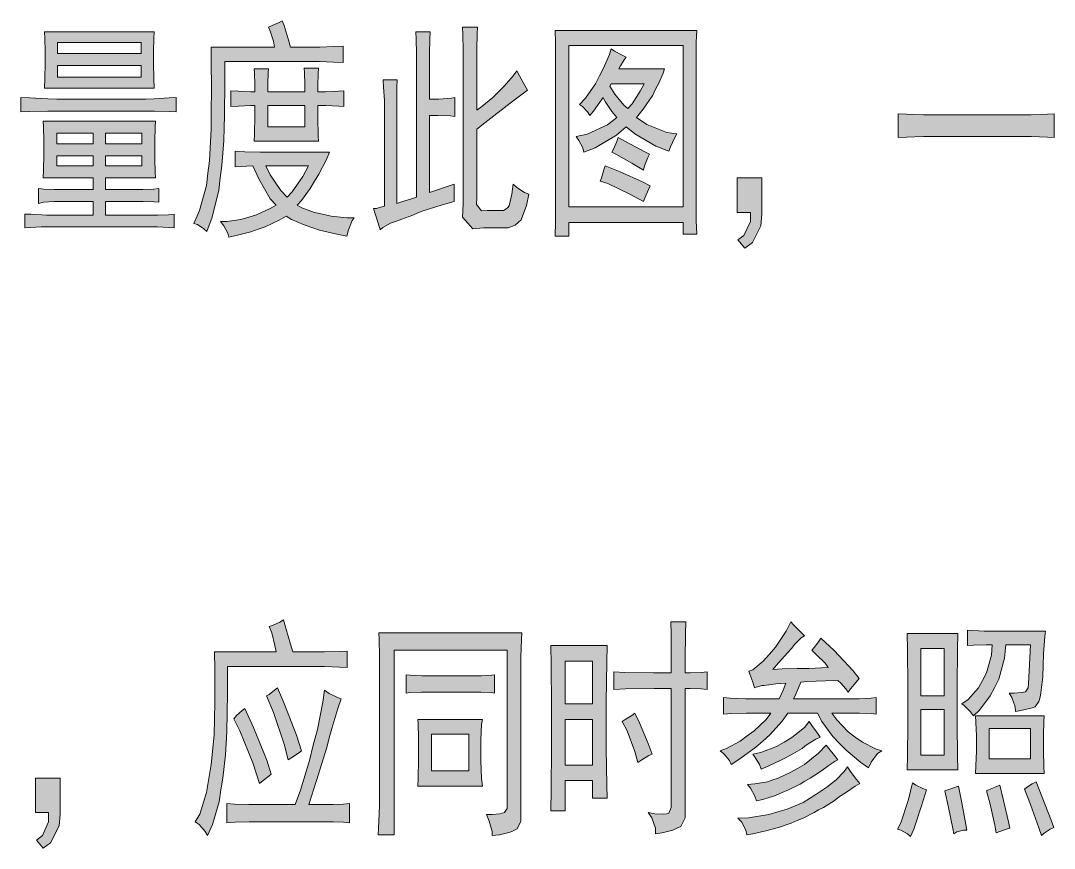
# Model space of a CAD drawing. Header units: millimetres. Extents: x 0 to 414, y 0 to 292.
# Drawn here: x 367.07 to 379.61, y 157.23 to 167.28 of the extents above; entities that cross this region are included whole.
import ezdxf

# ---------------------------------------------------------------- set-up
doc = ezdxf.new("R2010")
doc.units = ezdxf.units.MM

msp = doc.modelspace()

# ---------------------------------------------------------------- hatches: boundary and pattern name
h = msp.add_hatch(color=0)
h.dxf.hatch_style = 2
h.paths.add_polyline_path([(370.074472, 167.206083), (370.120333, 167.223722), (370.205, 167.262528), (370.240278, 167.283694), (370.264972, 167.223722), (370.314361, 167.061444), (370.339056, 166.962667), (370.6495, 166.962667), (370.695361, 166.962667), (370.861167, 166.969722), (370.981111, 166.97325), (370.981111, 166.775694), (370.864694, 166.779222), (370.691833, 166.786278), (370.631861, 166.786278), (369.541778, 166.786278), (369.541778, 166.535806), (369.53825, 166.133639), (369.534722, 165.981944), (369.531194, 165.83025), (369.5065, 165.526861), (369.488861, 165.375167), (369.471222, 165.227), (369.390083, 164.898917), (369.326583, 164.722528), (369.287778, 164.754278), (369.210167, 164.807194), (369.167833, 164.821306), (369.234861, 164.976528), (369.319528, 165.283444), (369.337167, 165.431611), (369.358333, 165.583306), (369.3795, 165.964306), (369.3795, 166.197139), (369.383028, 166.429972), (369.3795, 166.8145), (369.375972, 166.962667), (370.148556, 166.962667), (370.134444, 167.033222), (370.095639, 167.156694)])
h = msp.add_hatch(color=0)
h.paths.add_polyline_path([(368.684528, 167.149639), (368.681, 167.0685), (368.677472, 166.913278), (368.677472, 166.839194), (368.677472, 166.768639), (368.681, 166.581667), (368.684528, 166.46525), (367.354556, 166.46525), (367.358083, 166.581667), (367.361611, 166.768639), (367.361611, 166.839194), (367.361611, 166.913278), (367.358083, 167.0685), (367.354556, 167.149639)])
h.paths.add_polyline_path([(368.529306, 166.595778), (368.529306, 166.740417), (367.513306, 166.740417), (367.513306, 166.595778)])
h.paths.add_polyline_path([(368.529306, 166.885056), (368.529306, 167.019111), (367.513306, 167.019111), (367.513306, 166.885056)])
h = msp.add_hatch(color=0)
h.dxf.hatch_style = 2
h.paths.add_polyline_path([(372.328722, 165.089417), (372.169972, 165.043556), (371.95125, 164.973), (371.88775, 164.948306), (371.82425, 164.923611), (371.693722, 164.874222), (371.626694, 164.849528), (371.556139, 164.824833), (371.460889, 164.771917), (371.429139, 164.743694), (371.407972, 164.810722), (371.369167, 164.937722), (371.348, 165.001222), (371.383278, 165.00475), (371.450306, 165.022389), (371.482056, 165.032972), (371.482056, 166.243), (371.482056, 166.313556), (371.471472, 166.475833), (371.464417, 166.564028), (371.637278, 166.564028), (371.63375, 166.475833), (371.630222, 166.3065), (371.630222, 166.228889), (371.630222, 165.064722), (371.686667, 165.082361), (371.810139, 165.121167), (371.870111, 165.142333), (371.870111, 166.807444), (371.870111, 166.885056), (371.866583, 167.057917), (371.863056, 167.149639), (372.035917, 167.149639), (372.032389, 167.057917), (372.028861, 166.885056), (372.028861, 166.807444), (372.028861, 166.331194), (372.14175, 166.331194), (372.296972, 166.341778), (372.335778, 166.352361), (372.335778, 166.119528), (372.282861, 166.126583), (372.127639, 166.130111), (372.028861, 166.130111), (372.028861, 165.198778), (372.102944, 165.219944), (372.254639, 165.272861), (372.328722, 165.297556)])
h = msp.add_hatch(color=0)
h.dxf.hatch_style = 2
h.paths.add_polyline_path([(372.610944, 167.206083), (372.607417, 167.124944), (372.603889, 166.934444), (372.603889, 166.828611), (372.603889, 166.197139), (372.663861, 166.243), (372.797917, 166.352361), (372.864944, 166.419389), (372.9355, 166.486417), (373.044861, 166.613417), (373.087194, 166.673389), (373.118944, 166.613417), (373.185972, 166.497), (373.217722, 166.440556), (373.006056, 166.281806), (372.699139, 166.041917), (372.603889, 165.964306), (372.603889, 165.13175), (372.600361, 165.050611), (372.660333, 164.973), (372.727361, 164.976528), (372.910806, 164.976528), (372.928444, 164.976528), (372.960194, 164.997694), (372.977833, 165.015333), (372.995472, 165.0365), (373.027222, 165.177611), (373.044861, 165.297556), (373.087194, 165.25875), (373.182444, 165.198778), (373.235361, 165.177611), (373.207139, 165.040028), (373.140111, 164.867167), (373.104833, 164.831889), (373.069556, 164.800139), (372.984889, 164.768389), (372.9355, 164.768389), (372.685028, 164.768389), (372.5545, 164.754278), (372.4275, 164.898917), (372.438083, 165.054139), (372.438083, 166.828611), (372.438083, 166.923861), (372.431028, 167.110833), (372.4275, 167.206083)])
h = msp.add_hatch(color=0)
h.paths.add_polyline_path([(375.274417, 167.16375), (375.267361, 167.022639), (375.263833, 166.71925), (375.263833, 166.553444), (375.263833, 165.364583), (375.263833, 165.19525), (375.267361, 164.856583), (375.274417, 164.690778), (375.108611, 164.690778), (375.108611, 164.831889), (373.718667, 164.831889), (373.718667, 164.666083), (373.552861, 164.666083), (373.556389, 164.838944), (373.559917, 165.19525), (373.559917, 165.375167), (373.559917, 166.553444), (373.559917, 166.712194), (373.556389, 167.019111), (373.552861, 167.16375)])
h.paths.add_polyline_path([(375.108611, 165.022389), (375.108611, 166.983833), (373.718667, 166.983833), (373.718667, 165.022389)])
h = msp.add_hatch(color=0)
h.paths.add_polyline_path([(374.417167, 166.839194), (374.392472, 166.807444), (374.346611, 166.736889), (374.325444, 166.698083), (374.882833, 166.698083), (374.865194, 166.645167), (374.812278, 166.525222), (374.773472, 166.451139), (374.738194, 166.380583), (374.621778, 166.207722), (374.540639, 166.108944), (374.667639, 166.024278), (374.911056, 165.9255), (375.031, 165.907861), (375.002778, 165.858472), (374.953389, 165.752639), (374.932222, 165.699722), (374.777, 165.759694), (374.519472, 165.907861), (374.417167, 165.996056), (374.297222, 165.89375), (374.039694, 165.738528), (373.902111, 165.685611), (373.888, 165.738528), (373.842139, 165.83025), (373.810389, 165.876111), (373.940917, 165.904333), (374.187861, 166.02075), (374.30075, 166.108944), (374.240778, 166.1795), (374.159639, 166.302972), (374.134944, 166.352361), (374.096139, 166.295917), (374.018528, 166.186556), (373.976194, 166.130111), (373.947972, 166.175972), (373.884472, 166.243), (373.849194, 166.264167), (373.923278, 166.341778), (374.043222, 166.514639), (374.092611, 166.613417), (374.142, 166.708667), (374.212556, 166.874472), (374.233722, 166.9415), (374.276056, 166.913278), (374.367778, 166.863889)])
h.paths.add_polyline_path([(374.216083, 166.486417), (374.279583, 166.391167), (374.388944, 166.257111), (374.434806, 166.218306), (374.487722, 166.27475), (374.5865, 166.426444), (374.632361, 166.518167), (374.233722, 166.518167)])
h = msp.add_hatch(color=0)
h.paths.add_polyline_path([(369.908667, 166.419389), (369.908667, 166.507583), (369.905139, 166.645167), (369.901611, 166.698083), (370.074472, 166.698083), (370.070944, 166.652222), (370.067417, 166.514639), (370.067417, 166.419389), (370.515444, 166.419389), (370.515444, 166.507583), (370.511917, 166.652222), (370.508389, 166.708667), (370.68125, 166.708667), (370.677722, 166.641639), (370.674194, 166.497), (370.674194, 166.419389), (370.765917, 166.419389), (370.924667, 166.426444), (370.988167, 166.429972), (370.988167, 166.243), (370.928194, 166.246528), (370.769444, 166.253583), (370.674194, 166.253583), (370.674194, 166.101889), (370.677722, 165.886694), (370.68125, 165.819667), (369.901611, 165.819667), (369.905139, 165.907861), (369.908667, 166.126583), (369.908667, 166.253583), (369.859278, 166.253583), (369.711111, 166.246528), (369.615861, 166.243), (369.615861, 166.429972), (369.711111, 166.426444), (369.859278, 166.419389)])
h.paths.add_polyline_path([(370.515444, 165.996056), (370.515444, 166.253583), (370.067417, 166.253583), (370.067417, 165.996056)])
h = msp.add_hatch(color=0)
h.dxf.hatch_style = 2
h.paths.add_polyline_path([(368.58575, 166.331194), (368.684528, 166.334722), (368.867972, 166.345306), (368.952639, 166.352361), (368.952639, 166.175972), (368.867972, 166.1795), (368.688056, 166.186556), (368.592806, 166.186556), (367.502722, 166.186556), (367.393361, 166.186556), (367.171111, 166.1795), (367.065278, 166.175972), (367.065278, 166.352361), (367.171111, 166.345306), (367.393361, 166.334722), (367.502722, 166.331194)])
h = msp.add_hatch(color=0)
h.dxf.hatch_style = 2
h.paths.add_polyline_path([(379.225528, 166.140694), (379.331361, 166.140694), (379.528917, 166.14775), (379.613583, 166.151278), (379.613583, 165.865528), (379.528917, 165.869056), (379.334889, 165.876111), (379.232583, 165.876111), (378.135444, 165.876111), (378.026083, 165.876111), (377.817944, 165.869056), (377.719167, 165.865528), (377.719167, 166.151278), (377.817944, 166.14775), (378.026083, 166.140694), (378.135444, 166.140694)])
h = msp.add_hatch(color=0)
h.paths.add_polyline_path([(368.702167, 166.063083), (368.698639, 165.996056), (368.695111, 165.819667), (368.695111, 165.710306), (368.695111, 165.604472), (368.698639, 165.438667), (368.702167, 165.375167), (368.095389, 165.375167), (368.095389, 165.234056), (368.476389, 165.234056), (368.546944, 165.234056), (368.681, 165.237583), (368.7445, 165.244639), (368.7445, 165.078833), (368.684528, 165.082361), (368.554, 165.089417), (368.476389, 165.089417), (368.095389, 165.089417), (368.095389, 164.923611), (368.659833, 164.923611), (368.726861, 164.923611), (368.860917, 164.927139), (368.927944, 164.934194), (368.927944, 164.768389), (368.860917, 164.771917), (368.726861, 164.778972), (368.659833, 164.778972), (367.37925, 164.778972), (367.31575, 164.778972), (367.185222, 164.771917), (367.114667, 164.768389), (367.114667, 164.934194), (367.18875, 164.934194), (367.322806, 164.927139), (367.37925, 164.923611), (367.943694, 164.923611), (367.943694, 165.089417), (367.530944, 165.089417), (367.467444, 165.089417), (367.343972, 165.078833), (367.280472, 165.064722), (367.280472, 165.244639), (367.3475, 165.237583), (367.470972, 165.234056), (367.530944, 165.234056), (367.943694, 165.234056), (367.943694, 165.375167), (367.336917, 165.375167), (367.343972, 165.470417), (367.3475, 165.653861), (367.3475, 165.742056), (367.3475, 165.83025), (367.343972, 165.992528), (367.336917, 166.063083)])
h.paths.add_polyline_path([(367.943694, 165.787917), (367.943694, 165.918444), (367.502722, 165.918444), (367.502722, 165.787917)])
h.paths.add_polyline_path([(368.536361, 165.787917), (368.536361, 165.918444), (368.095389, 165.918444), (368.095389, 165.787917)])
h.paths.add_polyline_path([(367.943694, 165.519806), (367.943694, 165.643278), (367.502722, 165.643278), (367.502722, 165.519806)])
h.paths.add_polyline_path([(368.536361, 165.519806), (368.536361, 165.643278), (368.095389, 165.643278), (368.095389, 165.519806)])
h = msp.add_hatch(color=0)
h.dxf.hatch_style = 2
h.paths.add_polyline_path([(374.318389, 165.865528), (374.4595, 165.787917), (374.65, 165.685611), (374.699389, 165.664444), (374.678222, 165.622111), (374.639417, 165.519806), (374.625306, 165.466889), (374.484194, 165.555083), (374.290167, 165.664444), (374.240778, 165.685611), (374.261944, 165.724417), (374.30075, 165.816139)])
h = msp.add_hatch(color=0)
h.paths.add_polyline_path([(369.668778, 165.699722), (369.785194, 165.692667), (369.972167, 165.685611), (370.042722, 165.685611), (370.815306, 165.685611), (370.7765, 165.597417), (370.684778, 165.421028), (370.631861, 165.332833), (370.578944, 165.244639), (370.473111, 165.1), (370.423722, 165.043556), (370.476639, 165.011806), (370.631861, 164.955361), (370.730639, 164.934194), (370.832944, 164.9095), (371.023444, 164.888333), (371.115167, 164.888333), (371.090472, 164.856583), (371.044611, 164.743694), (371.023444, 164.666083), (370.9035, 164.690778), (370.691833, 164.740167), (370.600111, 164.771917), (370.508389, 164.803667), (370.353167, 164.870694), (370.289667, 164.9095), (370.205, 164.860111), (370.032139, 164.778972), (369.947472, 164.75075), (369.859278, 164.719), (369.682889, 164.673139), (369.591167, 164.6555), (369.580583, 164.701361), (369.531194, 164.793083), (369.492389, 164.846), (369.566472, 164.846), (369.739333, 164.870694), (369.834583, 164.898917), (369.929833, 164.927139), (370.095639, 165.001222), (370.166194, 165.043556), (370.095639, 165.121167), (369.954528, 165.361056), (369.883972, 165.519806), (369.668778, 165.509222)])
h.paths.add_polyline_path([(370.042722, 165.519806), (370.095639, 165.410444), (370.222639, 165.219944), (370.30025, 165.142333), (370.360222, 165.205833), (370.49075, 165.392806), (370.557778, 165.519806)])
h = msp.add_hatch(color=0)
h.dxf.hatch_style = 2
h.paths.add_polyline_path([(374.159639, 165.519806), (374.343083, 165.44925), (374.614722, 165.325778), (374.706444, 165.276389), (374.685278, 165.234056), (374.646472, 165.138806), (374.625306, 165.089417), (374.452444, 165.181139), (374.191389, 165.304611), (374.099667, 165.332833), (374.117306, 165.375167), (374.145528, 165.470417)])
h = msp.add_hatch(color=0)
h.dxf.hatch_style = 2
h.paths.add_polyline_path([(375.764778, 165.375167), (376.064639, 165.375167), (376.064639, 164.934194), (376.050528, 164.793083), (375.948222, 164.588472), (375.8565, 164.521444), (375.771833, 164.62375), (375.845917, 164.676667), (375.923528, 164.846), (375.923528, 164.955361), (375.764778, 164.955361)])
h = msp.add_hatch(color=0)
h.dxf.hatch_style = 2
h.paths.add_polyline_path([(370.257917, 160.005889), (370.286139, 159.907111), (370.339056, 159.713083), (370.367278, 159.617833), (370.663611, 159.617833), (370.751806, 159.617833), (370.93525, 159.621361), (371.0305, 159.628417), (371.0305, 159.427333), (370.93525, 159.434389), (370.751806, 159.441444), (370.663611, 159.441444), (369.577056, 159.441444), (369.577056, 159.113361), (369.566472, 158.647694), (369.559417, 158.506583), (369.552361, 158.369), (369.520611, 158.086778), (369.495917, 157.942139), (369.47475, 157.7975), (369.393611, 157.522333), (369.333639, 157.388278), (369.305417, 157.437667), (369.231333, 157.522333), (369.185472, 157.554083), (369.238389, 157.649333), (369.323056, 157.910389), (369.351278, 158.079722), (369.3795, 158.249056), (369.414778, 158.612417), (369.418306, 158.806444), (369.421833, 159.000472), (369.421833, 159.406167), (369.418306, 159.617833), (370.166194, 159.617833), (370.152083, 159.695444), (370.113278, 159.850667), (370.081528, 159.928278), (370.123861, 159.938861), (370.212056, 159.977667)])
h = msp.add_hatch(color=0)
h.dxf.hatch_style = 2
h.paths.add_polyline_path([(374.963972, 159.363833), (374.963972, 159.529639), (374.960444, 159.840083), (374.956917, 159.984722), (375.140361, 159.984722), (375.136833, 159.840083), (375.133306, 159.529639), (375.133306, 159.363833), (375.193278, 159.363833), (375.327333, 159.367361), (375.397889, 159.374417), (375.397889, 159.16275), (375.327333, 159.169806), (375.193278, 159.173333), (375.133306, 159.173333), (375.133306, 157.688139), (375.133306, 157.603472), (375.080389, 157.497639), (375.031, 157.476472), (374.981611, 157.455306), (374.854611, 157.420028), (374.773472, 157.409444), (374.773472, 157.476472), (374.727611, 157.603472), (374.68175, 157.666972), (374.762889, 157.652861), (374.87225, 157.649333), (374.904, 157.652861), (374.93575, 157.659917), (374.963972, 157.730472), (374.963972, 157.7975), (374.963972, 159.173333), (374.755833, 159.173333), (374.406583, 159.169806), (374.265472, 159.16275), (374.265472, 159.374417), (374.399528, 159.367361), (374.748778, 159.363833)])
h = msp.add_hatch(color=0)
h.dxf.hatch_style = 2
h.paths.add_polyline_path([(376.579694, 159.815389), (376.540889, 159.790694), (376.463278, 159.713083), (376.420944, 159.660167), (376.378611, 159.610778), (376.265722, 159.483778), (376.195167, 159.406167), (376.308056, 159.413222), (376.4915, 159.41675), (376.562056, 159.41675), (376.632611, 159.41675), (376.787833, 159.423806), (376.868972, 159.427333), (376.830167, 159.48025), (376.727861, 159.582556), (376.671417, 159.639), (376.703167, 159.677806), (376.759611, 159.751889), (376.77725, 159.783639), (376.939528, 159.635472), (377.172361, 159.388528), (377.242917, 159.296806), (377.207639, 159.250944), (377.140611, 159.169806), (377.112389, 159.127472), (377.080639, 159.169806), (377.020667, 159.240361), (376.985389, 159.272111), (376.833694, 159.268583), (376.607917, 159.258), (376.537361, 159.250944), (376.509139, 159.180389), (376.463278, 159.078083), (376.445639, 159.049861), (377.161778, 159.049861), (377.242917, 159.049861), (377.391083, 159.056917), (377.451056, 159.063972), (377.451056, 158.862889), (377.394611, 158.869944), (377.249972, 158.873472), (377.161778, 158.873472), (376.911306, 158.873472), (376.971278, 158.792333), (377.112389, 158.647694), (377.197056, 158.584194), (377.28525, 158.524222), (377.444, 158.443083), (377.518083, 158.418389), (377.468694, 158.386639), (377.391083, 158.280806), (377.359333, 158.21025), (377.264083, 158.27375), (377.087694, 158.425444), (377.006556, 158.506583), (376.925417, 158.59125), (376.791361, 158.774694), (376.738444, 158.873472), (376.378611, 158.873472), (376.311583, 158.778222), (376.159889, 158.612417), (376.075222, 158.534806), (375.990556, 158.460722), (375.796528, 158.319611), (375.690694, 158.252583), (375.669528, 158.298444), (375.6025, 158.379583), (375.556639, 158.418389), (375.63425, 158.446611), (375.800056, 158.534806), (375.884722, 158.598306), (375.969389, 158.658278), (376.114028, 158.795861), (376.170472, 158.873472), (375.962333, 158.873472), (375.877667, 158.873472), (375.694222, 158.869944), (375.598972, 158.862889), (375.598972, 159.063972), (375.680111, 159.056917), (375.863556, 159.049861), (375.962333, 159.049861), (376.272778, 159.049861), (376.322167, 159.152167), (376.353917, 159.240361), (376.233972, 159.229778), (376.089333, 159.212139), (376.064639, 159.208611), (376.039944, 159.201556), (375.994083, 159.190972), (375.972917, 159.183917), (375.95175, 159.250944), (375.916472, 159.349722), (375.905889, 159.385), (375.955278, 159.402639), (376.07875, 159.504944), (376.156361, 159.589611), (376.230444, 159.674278), (376.357444, 159.871833), (376.413889, 159.984722), (376.445639, 159.945917), (376.530306, 159.86125)])
h = msp.add_hatch(color=0)
h.dxf.hatch_style = 2
h.paths.add_polyline_path([(379.140861, 158.894639), (379.137333, 158.951083), (379.098528, 159.063972), (379.066778, 159.116889), (379.12675, 159.116889), (379.214944, 159.123944), (379.239639, 159.127472), (379.264333, 159.134528), (379.296083, 159.183917), (379.299611, 159.229778), (379.324306, 159.706028), (379.024444, 159.706028), (379.006806, 159.54375), (378.939778, 159.286222), (378.886861, 159.183917), (378.833944, 159.085139), (378.706944, 158.912278), (378.632861, 158.841722), (378.590528, 158.894639), (378.519972, 158.968722), (378.49175, 158.986361), (378.565833, 159.039278), (378.692833, 159.183917), (378.742222, 159.272111), (378.791611, 159.363833), (378.851583, 159.579028), (378.858639, 159.706028), (378.784556, 159.706028), (378.632861, 159.698972), (378.558778, 159.695444), (378.558778, 159.882417), (378.625806, 159.878889), (378.759861, 159.871833), (378.823361, 159.871833), (379.50775, 159.871833), (379.497167, 159.804806), (379.483056, 159.596667), (379.479528, 159.455556), (379.472472, 159.314444), (379.451306, 159.120417), (379.440722, 159.0675), (379.426611, 159.014583), (379.38075, 158.951083), (379.345472, 158.9405), (379.310194, 158.929917), (379.207889, 158.90875)])
h = msp.add_hatch(color=0)
h.dxf.hatch_style = 2
h.paths.add_polyline_path([(373.150694, 159.850667), (373.143639, 159.766), (373.136583, 159.557861), (373.136583, 159.427333), (373.136583, 157.642278), (373.136583, 157.564667), (373.09425, 157.469417), (373.051917, 157.44825), (373.009583, 157.430611), (372.879056, 157.398861), (372.787333, 157.388278), (372.787333, 157.437667), (372.752056, 157.564667), (372.720306, 157.642278), (372.787333, 157.642278), (372.882583, 157.652861), (372.910806, 157.659917), (372.939028, 157.666972), (372.970778, 157.716361), (372.970778, 157.755167), (372.970778, 159.639), (371.598472, 159.639), (371.598472, 157.398861), (371.404444, 157.398861), (371.407972, 157.476472), (371.418556, 157.652861), (371.422083, 157.755167), (371.422083, 159.427333), (371.422083, 159.561389), (371.418556, 159.773056), (371.415028, 159.850667)])
h = msp.add_hatch(color=0)
h.paths.add_polyline_path([(378.442361, 159.840083), (378.438833, 159.639), (378.435306, 159.208611), (378.435306, 158.97225), (378.435306, 158.746472), (378.438833, 158.351361), (378.442361, 158.185556), (377.828528, 158.185556), (377.832056, 158.347833), (377.835583, 158.739417), (377.835583, 158.97225), (377.835583, 159.208611), (377.832056, 159.639), (377.828528, 159.840083)])
h.paths.add_polyline_path([(378.276556, 159.085139), (378.276556, 159.660167), (377.994333, 159.660167), (377.994333, 159.085139)])
h.paths.add_polyline_path([(378.276556, 158.365472), (378.276556, 158.919333), (377.994333, 158.919333), (377.994333, 158.365472)])
h = msp.add_hatch(color=0)
h.paths.add_polyline_path([(374.184333, 159.695444), (374.180806, 159.494361), (374.17375, 159.011056), (374.17375, 158.728833), (374.17375, 158.446611), (374.180806, 158.002111), (374.184333, 157.843361), (374.007944, 157.843361), (374.007944, 158.055028), (373.676333, 158.055028), (373.676333, 157.688139), (373.499944, 157.688139), (373.507, 157.942139), (373.510528, 158.453667), (373.510528, 158.707667), (373.510528, 158.968722), (373.507, 159.462611), (373.499944, 159.695444)])
h.paths.add_polyline_path([(374.007944, 158.242), (374.007944, 158.795861), (373.676333, 158.795861), (373.676333, 158.242)])
h.paths.add_polyline_path([(374.007944, 158.986361), (374.007944, 159.504944), (373.676333, 159.504944), (373.676333, 158.986361)])
h = msp.add_hatch(color=0)
h.dxf.hatch_style = 2
h.paths.add_polyline_path([(372.579194, 159.328556), (372.660333, 159.328556), (372.783806, 159.335611), (372.819083, 159.339139), (372.819083, 159.116889), (372.77675, 159.123944), (372.653278, 159.127472), (372.568611, 159.127472), (372.028861, 159.127472), (371.930083, 159.127472), (371.788972, 159.123944), (371.746639, 159.116889), (371.746639, 159.339139), (371.7925, 159.335611), (371.937139, 159.328556), (372.035917, 159.328556)])
h = msp.add_hatch(color=0)
h.dxf.hatch_style = 2
h.paths.add_polyline_path([(370.956417, 159.049861), (370.914083, 158.929917), (370.843528, 158.690028), (370.811778, 158.573611), (370.780028, 158.457194), (370.656556, 158.055028), (370.564833, 157.76575), (370.797667, 157.76575), (370.857639, 157.76575), (370.984639, 157.769278), (371.055194, 157.776333), (371.055194, 157.5435), (370.984639, 157.550556), (370.857639, 157.554083), (370.797667, 157.554083), (369.908667, 157.554083), (369.838111, 157.554083), (369.668778, 157.550556), (369.566472, 157.5435), (369.566472, 157.776333), (369.661722, 157.769278), (369.834583, 157.76575), (369.908667, 157.76575), (370.399028, 157.76575), (370.462528, 157.938611), (370.571889, 158.298444), (370.61775, 158.485417), (370.667139, 158.675917), (370.734167, 159.007528), (370.755333, 159.152167), (370.811778, 159.113361), (370.910556, 159.063972)])
h = msp.add_hatch(color=0)
h.dxf.hatch_style = 2
h.paths.add_polyline_path([(370.183833, 159.183917), (370.264972, 158.989889), (370.413139, 158.608889), (370.473111, 158.418389), (370.437833, 158.390167), (370.356694, 158.33725), (370.314361, 158.309028), (370.264972, 158.496), (370.134444, 158.884056), (370.049778, 159.085139), (370.081528, 159.102778), (370.148556, 159.152167)])
h = msp.add_hatch(color=0)
h.dxf.hatch_style = 2
h.paths.add_polyline_path([(369.785194, 158.929917), (369.891028, 158.700611), (370.053306, 158.301972), (370.106222, 158.132639), (370.078, 158.107944), (370.007444, 158.055028), (369.965111, 158.01975), (369.883972, 158.270222), (369.725222, 158.661806), (369.651139, 158.806444), (369.686417, 158.84525), (369.753444, 158.90875)])
h = msp.add_hatch(color=0)
h.dxf.hatch_style = 2
h.paths.add_polyline_path([(374.523, 158.873472), (374.579444, 158.757056), (374.68175, 158.506583), (374.731139, 158.376056), (374.692333, 158.358417), (374.604139, 158.309028), (374.558278, 158.27375), (374.523, 158.407806), (374.42775, 158.658278), (374.367778, 158.774694), (374.403056, 158.795861), (374.484194, 158.84525)])
h = msp.add_hatch(color=0)
h.paths.add_polyline_path([(372.670917, 158.795861), (372.660333, 158.735889), (372.653278, 158.545389), (372.653278, 158.418389), (372.653278, 158.298444), (372.660333, 158.079722), (372.670917, 157.988), (371.88775, 157.988), (371.891278, 158.086778), (371.894806, 158.312556), (371.894806, 158.443083), (371.894806, 158.570083), (371.891278, 158.746472), (371.88775, 158.795861)])
h.paths.add_polyline_path([(372.505111, 158.174972), (372.505111, 158.619472), (372.053556, 158.619472), (372.053556, 158.174972)])
h = msp.add_hatch(color=0)
h.dxf.hatch_style = 2
h.paths.add_polyline_path([(376.770194, 158.584194), (376.717278, 158.5595), (376.625556, 158.503056), (376.58675, 158.474833), (376.551472, 158.446611), (376.438583, 158.379583), (376.368028, 158.340778), (376.293944, 158.301972), (376.138722, 158.231417), (376.054056, 158.196139), (376.032889, 158.249056), (375.9835, 158.33725), (375.955278, 158.376056), (376.050528, 158.397222), (376.241028, 158.471306), (376.33275, 158.524222), (376.428, 158.577139), (376.579694, 158.700611), (376.636139, 158.774694), (376.671417, 158.725306), (376.738444, 158.630056)])
h = msp.add_hatch(color=0)
h.paths.add_polyline_path([(379.490111, 158.841722), (379.486583, 158.774694), (379.483056, 158.608889), (379.483056, 158.506583), (379.483056, 158.414861), (379.486583, 158.231417), (379.490111, 158.143222), (378.657556, 158.143222), (378.661083, 158.234944), (378.668139, 158.418389), (378.668139, 158.506583), (378.668139, 158.598306), (378.661083, 158.764111), (378.657556, 158.841722)])
h.paths.add_polyline_path([(379.324306, 158.319611), (379.324306, 158.6865), (378.823361, 158.6865), (378.823361, 158.319611)])
h = msp.add_hatch(color=0)
h.dxf.hatch_style = 2
h.paths.add_polyline_path([(376.985389, 158.309028), (376.953639, 158.291389), (376.868972, 158.234944), (376.816056, 158.196139), (376.763139, 158.157333), (376.65025, 158.08325), (376.58675, 158.047972), (376.526778, 158.012694), (376.385667, 157.942139), (376.308056, 157.910389), (376.230444, 157.875111), (376.075222, 157.825722), (375.997611, 157.808083), (375.976444, 157.864528), (375.923528, 157.963306), (375.88825, 158.009167), (375.976444, 158.016222), (376.131667, 158.040917), (376.195167, 158.065611), (376.262194, 158.086778), (376.413889, 158.157333), (376.495028, 158.203194), (376.579694, 158.249056), (376.752556, 158.390167), (376.844278, 158.485417), (376.876028, 158.446611), (376.946583, 158.358417)])
h = msp.add_hatch(color=0)
h.dxf.hatch_style = 2
h.paths.add_polyline_path([(377.2535, 158.01975), (377.197056, 157.988), (377.077111, 157.906861), (377.006556, 157.861), (376.939528, 157.811611), (376.812528, 157.730472), (376.752556, 157.698722), (376.696111, 157.666972), (376.565583, 157.599944), (376.4915, 157.571722), (376.417417, 157.539972), (376.265722, 157.487056), (376.188111, 157.465889), (376.1105, 157.444722), (375.955278, 157.409444), (375.881194, 157.398861), (375.867083, 157.455306), (375.814167, 157.554083), (375.771833, 157.599944), (375.902361, 157.603472), (376.145778, 157.642278), (376.258667, 157.677556), (376.371556, 157.709306), (376.565583, 157.790444), (376.643194, 157.836306), (376.717278, 157.885694), (376.851333, 157.977417), (376.907778, 158.01975), (376.964222, 158.065611), (377.063, 158.164389), (377.101806, 158.220833), (377.137083, 158.171444), (377.211167, 158.069139)])
h = msp.add_hatch(color=0)
h.dxf.hatch_style = 2
h.paths.add_polyline_path([(367.245194, 158.086778), (367.545056, 158.086778), (367.545056, 157.642278), (367.534472, 157.504694), (367.428639, 157.300083), (367.336917, 157.233056), (367.255778, 157.331833), (367.329861, 157.388278), (367.403944, 157.554083), (367.403944, 157.666972), (367.245194, 157.666972)])
h = msp.add_hatch(color=0)
h.dxf.hatch_style = 2
h.paths.add_polyline_path([(378.061361, 157.942139), (378.001389, 157.748111), (377.906139, 157.465889), (377.867333, 157.377694), (377.832056, 157.409444), (377.750917, 157.455306), (377.708583, 157.465889), (377.750917, 157.5435), (377.842639, 157.825722), (377.892028, 158.030333), (377.930833, 158.002111), (378.0155, 157.959778)])
h = msp.add_hatch(color=0)
h.dxf.hatch_style = 2
h.paths.add_polyline_path([(378.449417, 157.988), (378.49175, 157.786917), (378.541139, 157.522333), (378.551722, 157.455306), (378.509389, 157.455306), (378.42825, 157.434139), (378.392972, 157.409444), (378.382389, 157.472944), (378.329472, 157.730472), (378.283611, 157.931556), (378.322417, 157.942139), (378.403556, 157.970361)])
h = msp.add_hatch(color=0)
h.dxf.hatch_style = 2
h.paths.add_polyline_path([(379.073833, 157.476472), (379.0315, 157.465889), (378.950361, 157.437667), (378.908028, 157.420028), (378.890389, 157.515278), (378.833944, 157.769278), (378.791611, 157.931556), (378.816306, 157.942139), (378.893917, 157.977417), (378.950361, 157.998583), (378.996222, 157.815139), (379.056194, 157.554083)])
h = msp.add_hatch(color=0)
h.dxf.hatch_style = 2
h.paths.add_polyline_path([(379.458361, 157.388278), (379.426611, 157.483528), (379.324306, 157.76575), (379.250222, 157.952722), (379.274917, 157.970361), (379.345472, 158.016222), (379.391333, 158.040917), (379.465417, 157.853944), (379.574778, 157.57525), (379.606528, 157.487056), (379.564194, 157.465889), (379.490111, 157.4165)])

# ---------------------------------------------------------------- linework, layer by layer
at = {"color": 0, "lineweight": 0}
for points in [[(370.074472, 167.206083), (370.120333, 167.223722), (370.205, 167.262528), (370.240278, 167.283694), (370.264972, 167.223722), (370.314361, 167.061444), (370.339056, 166.962667), (370.6495, 166.962667), (370.695361, 166.962667), (370.861167, 166.969722), (370.981111, 166.97325), (370.981111, 166.775694), (370.864694, 166.779222), (370.691833, 166.786278), (370.631861, 166.786278), (369.541778, 166.786278), (369.541778, 166.535806), (369.53825, 166.133639), (369.534722, 165.981944), (369.531194, 165.83025), (369.5065, 165.526861), (369.488861, 165.375167), (369.471222, 165.227), (369.390083, 164.898917), (369.326583, 164.722528), (369.287778, 164.754278), (369.210167, 164.807194), (369.167833, 164.821306), (369.234861, 164.976528), (369.319528, 165.283444), (369.337167, 165.431611), (369.358333, 165.583306), (369.3795, 165.964306), (369.3795, 166.197139), (369.383028, 166.429972), (369.3795, 166.8145), (369.375972, 166.962667), (370.148556, 166.962667), (370.134444, 167.033222), (370.095639, 167.156694)], [(368.684528, 167.149639), (368.681, 167.0685), (368.677472, 166.913278), (368.677472, 166.839194), (368.677472, 166.768639), (368.681, 166.581667), (368.684528, 166.46525), (367.354556, 166.46525), (367.358083, 166.581667), (367.361611, 166.768639), (367.361611, 166.839194), (367.361611, 166.913278), (367.358083, 167.0685), (367.354556, 167.149639)], [(372.328722, 165.089417), (372.169972, 165.043556), (371.95125, 164.973), (371.88775, 164.948306), (371.82425, 164.923611), (371.693722, 164.874222), (371.626694, 164.849528), (371.556139, 164.824833), (371.460889, 164.771917), (371.429139, 164.743694), (371.407972, 164.810722), (371.369167, 164.937722), (371.348, 165.001222), (371.383278, 165.00475), (371.450306, 165.022389), (371.482056, 165.032972), (371.482056, 166.243), (371.482056, 166.313556), (371.471472, 166.475833), (371.464417, 166.564028), (371.637278, 166.564028), (371.63375, 166.475833), (371.630222, 166.3065), (371.630222, 166.228889), (371.630222, 165.064722), (371.686667, 165.082361), (371.810139, 165.121167), (371.870111, 165.142333), (371.870111, 166.807444), (371.870111, 166.885056), (371.866583, 167.057917), (371.863056, 167.149639), (372.035917, 167.149639), (372.032389, 167.057917), (372.028861, 166.885056), (372.028861, 166.807444), (372.028861, 166.331194), (372.14175, 166.331194), (372.296972, 166.341778), (372.335778, 166.352361), (372.335778, 166.119528), (372.282861, 166.126583), (372.127639, 166.130111), (372.028861, 166.130111), (372.028861, 165.198778), (372.102944, 165.219944), (372.254639, 165.272861), (372.328722, 165.297556)], [(372.610944, 167.206083), (372.607417, 167.124944), (372.603889, 166.934444), (372.603889, 166.828611), (372.603889, 166.197139), (372.663861, 166.243), (372.797917, 166.352361), (372.864944, 166.419389), (372.9355, 166.486417), (373.044861, 166.613417), (373.087194, 166.673389), (373.118944, 166.613417), (373.185972, 166.497), (373.217722, 166.440556), (373.006056, 166.281806), (372.699139, 166.041917), (372.603889, 165.964306), (372.603889, 165.13175), (372.600361, 165.050611), (372.660333, 164.973), (372.727361, 164.976528), (372.910806, 164.976528), (372.928444, 164.976528), (372.960194, 164.997694), (372.977833, 165.015333), (372.995472, 165.0365), (373.027222, 165.177611), (373.044861, 165.297556), (373.087194, 165.25875), (373.182444, 165.198778), (373.235361, 165.177611), (373.207139, 165.040028), (373.140111, 164.867167), (373.104833, 164.831889), (373.069556, 164.800139), (372.984889, 164.768389), (372.9355, 164.768389), (372.685028, 164.768389), (372.5545, 164.754278), (372.4275, 164.898917), (372.438083, 165.054139), (372.438083, 166.828611), (372.438083, 166.923861), (372.431028, 167.110833), (372.4275, 167.206083)], [(375.274417, 167.16375), (375.267361, 167.022639), (375.263833, 166.71925), (375.263833, 166.553444), (375.263833, 165.364583), (375.263833, 165.19525), (375.267361, 164.856583), (375.274417, 164.690778), (375.108611, 164.690778), (375.108611, 164.831889), (373.718667, 164.831889), (373.718667, 164.666083), (373.552861, 164.666083), (373.556389, 164.838944), (373.559917, 165.19525), (373.559917, 165.375167), (373.559917, 166.553444), (373.559917, 166.712194), (373.556389, 167.019111), (373.552861, 167.16375)], [(368.529306, 166.885056), (368.529306, 167.019111), (367.513306, 167.019111), (367.513306, 166.885056)], [(375.108611, 165.022389), (375.108611, 166.983833), (373.718667, 166.983833), (373.718667, 165.022389)], [(374.417167, 166.839194), (374.392472, 166.807444), (374.346611, 166.736889), (374.325444, 166.698083), (374.882833, 166.698083), (374.865194, 166.645167), (374.812278, 166.525222), (374.773472, 166.451139), (374.738194, 166.380583), (374.621778, 166.207722), (374.540639, 166.108944), (374.667639, 166.024278), (374.911056, 165.9255), (375.031, 165.907861), (375.002778, 165.858472), (374.953389, 165.752639), (374.932222, 165.699722), (374.777, 165.759694), (374.519472, 165.907861), (374.417167, 165.996056), (374.297222, 165.89375), (374.039694, 165.738528), (373.902111, 165.685611), (373.888, 165.738528), (373.842139, 165.83025), (373.810389, 165.876111), (373.940917, 165.904333), (374.187861, 166.02075), (374.30075, 166.108944), (374.240778, 166.1795), (374.159639, 166.302972), (374.134944, 166.352361), (374.096139, 166.295917), (374.018528, 166.186556), (373.976194, 166.130111), (373.947972, 166.175972), (373.884472, 166.243), (373.849194, 166.264167), (373.923278, 166.341778), (374.043222, 166.514639), (374.092611, 166.613417), (374.142, 166.708667), (374.212556, 166.874472), (374.233722, 166.9415), (374.276056, 166.913278), (374.367778, 166.863889)], [(368.529306, 166.595778), (368.529306, 166.740417), (367.513306, 166.740417), (367.513306, 166.595778)], [(369.908667, 166.419389), (369.908667, 166.507583), (369.905139, 166.645167), (369.901611, 166.698083), (370.074472, 166.698083), (370.070944, 166.652222), (370.067417, 166.514639), (370.067417, 166.419389), (370.515444, 166.419389), (370.515444, 166.507583), (370.511917, 166.652222), (370.508389, 166.708667), (370.68125, 166.708667), (370.677722, 166.641639), (370.674194, 166.497), (370.674194, 166.419389), (370.765917, 166.419389), (370.924667, 166.426444), (370.988167, 166.429972), (370.988167, 166.243), (370.928194, 166.246528), (370.769444, 166.253583), (370.674194, 166.253583), (370.674194, 166.101889), (370.677722, 165.886694), (370.68125, 165.819667), (369.901611, 165.819667), (369.905139, 165.907861), (369.908667, 166.126583), (369.908667, 166.253583), (369.859278, 166.253583), (369.711111, 166.246528), (369.615861, 166.243), (369.615861, 166.429972), (369.711111, 166.426444), (369.859278, 166.419389)], [(374.216083, 166.486417), (374.279583, 166.391167), (374.388944, 166.257111), (374.434806, 166.218306), (374.487722, 166.27475), (374.5865, 166.426444), (374.632361, 166.518167), (374.233722, 166.518167)], [(368.58575, 166.331194), (368.684528, 166.334722), (368.867972, 166.345306), (368.952639, 166.352361), (368.952639, 166.175972), (368.867972, 166.1795), (368.688056, 166.186556), (368.592806, 166.186556), (367.502722, 166.186556), (367.393361, 166.186556), (367.171111, 166.1795), (367.065278, 166.175972), (367.065278, 166.352361), (367.171111, 166.345306), (367.393361, 166.334722), (367.502722, 166.331194)], [(370.515444, 165.996056), (370.515444, 166.253583), (370.067417, 166.253583), (370.067417, 165.996056)], [(379.225528, 166.140694), (379.331361, 166.140694), (379.528917, 166.14775), (379.613583, 166.151278), (379.613583, 165.865528), (379.528917, 165.869056), (379.334889, 165.876111), (379.232583, 165.876111), (378.135444, 165.876111), (378.026083, 165.876111), (377.817944, 165.869056), (377.719167, 165.865528), (377.719167, 166.151278), (377.817944, 166.14775), (378.026083, 166.140694), (378.135444, 166.140694)], [(368.702167, 166.063083), (368.698639, 165.996056), (368.695111, 165.819667), (368.695111, 165.710306), (368.695111, 165.604472), (368.698639, 165.438667), (368.702167, 165.375167), (368.095389, 165.375167), (368.095389, 165.234056), (368.476389, 165.234056), (368.546944, 165.234056), (368.681, 165.237583), (368.7445, 165.244639), (368.7445, 165.078833), (368.684528, 165.082361), (368.554, 165.089417), (368.476389, 165.089417), (368.095389, 165.089417), (368.095389, 164.923611), (368.659833, 164.923611), (368.726861, 164.923611), (368.860917, 164.927139), (368.927944, 164.934194), (368.927944, 164.768389), (368.860917, 164.771917), (368.726861, 164.778972), (368.659833, 164.778972), (367.37925, 164.778972), (367.31575, 164.778972), (367.185222, 164.771917), (367.114667, 164.768389), (367.114667, 164.934194), (367.18875, 164.934194), (367.322806, 164.927139), (367.37925, 164.923611), (367.943694, 164.923611), (367.943694, 165.089417), (367.530944, 165.089417), (367.467444, 165.089417), (367.343972, 165.078833), (367.280472, 165.064722), (367.280472, 165.244639), (367.3475, 165.237583), (367.470972, 165.234056), (367.530944, 165.234056), (367.943694, 165.234056), (367.943694, 165.375167), (367.336917, 165.375167), (367.343972, 165.470417), (367.3475, 165.653861), (367.3475, 165.742056), (367.3475, 165.83025), (367.343972, 165.992528), (367.336917, 166.063083)], [(367.943694, 165.787917), (367.943694, 165.918444), (367.502722, 165.918444), (367.502722, 165.787917)], [(368.536361, 165.787917), (368.536361, 165.918444), (368.095389, 165.918444), (368.095389, 165.787917)], [(374.318389, 165.865528), (374.4595, 165.787917), (374.65, 165.685611), (374.699389, 165.664444), (374.678222, 165.622111), (374.639417, 165.519806), (374.625306, 165.466889), (374.484194, 165.555083), (374.290167, 165.664444), (374.240778, 165.685611), (374.261944, 165.724417), (374.30075, 165.816139)], [(367.943694, 165.519806), (367.943694, 165.643278), (367.502722, 165.643278), (367.502722, 165.519806)], [(368.536361, 165.519806), (368.536361, 165.643278), (368.095389, 165.643278), (368.095389, 165.519806)], [(369.668778, 165.699722), (369.785194, 165.692667), (369.972167, 165.685611), (370.042722, 165.685611), (370.815306, 165.685611), (370.7765, 165.597417), (370.684778, 165.421028), (370.631861, 165.332833), (370.578944, 165.244639), (370.473111, 165.1), (370.423722, 165.043556), (370.476639, 165.011806), (370.631861, 164.955361), (370.730639, 164.934194), (370.832944, 164.9095), (371.023444, 164.888333), (371.115167, 164.888333), (371.090472, 164.856583), (371.044611, 164.743694), (371.023444, 164.666083), (370.9035, 164.690778), (370.691833, 164.740167), (370.600111, 164.771917), (370.508389, 164.803667), (370.353167, 164.870694), (370.289667, 164.9095), (370.205, 164.860111), (370.032139, 164.778972), (369.947472, 164.75075), (369.859278, 164.719), (369.682889, 164.673139), (369.591167, 164.6555), (369.580583, 164.701361), (369.531194, 164.793083), (369.492389, 164.846), (369.566472, 164.846), (369.739333, 164.870694), (369.834583, 164.898917), (369.929833, 164.927139), (370.095639, 165.001222), (370.166194, 165.043556), (370.095639, 165.121167), (369.954528, 165.361056), (369.883972, 165.519806), (369.668778, 165.509222)], [(370.042722, 165.519806), (370.095639, 165.410444), (370.222639, 165.219944), (370.30025, 165.142333), (370.360222, 165.205833), (370.49075, 165.392806), (370.557778, 165.519806)], [(374.159639, 165.519806), (374.343083, 165.44925), (374.614722, 165.325778), (374.706444, 165.276389), (374.685278, 165.234056), (374.646472, 165.138806), (374.625306, 165.089417), (374.452444, 165.181139), (374.191389, 165.304611), (374.099667, 165.332833), (374.117306, 165.375167), (374.145528, 165.470417)], [(375.764778, 165.375167), (376.064639, 165.375167), (376.064639, 164.934194), (376.050528, 164.793083), (375.948222, 164.588472), (375.8565, 164.521444), (375.771833, 164.62375), (375.845917, 164.676667), (375.923528, 164.846), (375.923528, 164.955361), (375.764778, 164.955361)], [(370.257917, 160.005889), (370.286139, 159.907111), (370.339056, 159.713083), (370.367278, 159.617833), (370.663611, 159.617833), (370.751806, 159.617833), (370.93525, 159.621361), (371.0305, 159.628417), (371.0305, 159.427333), (370.93525, 159.434389), (370.751806, 159.441444), (370.663611, 159.441444), (369.577056, 159.441444), (369.577056, 159.113361), (369.566472, 158.647694), (369.559417, 158.506583), (369.552361, 158.369), (369.520611, 158.086778), (369.495917, 157.942139), (369.47475, 157.7975), (369.393611, 157.522333), (369.333639, 157.388278), (369.305417, 157.437667), (369.231333, 157.522333), (369.185472, 157.554083), (369.238389, 157.649333), (369.323056, 157.910389), (369.351278, 158.079722), (369.3795, 158.249056), (369.414778, 158.612417), (369.418306, 158.806444), (369.421833, 159.000472), (369.421833, 159.406167), (369.418306, 159.617833), (370.166194, 159.617833), (370.152083, 159.695444), (370.113278, 159.850667), (370.081528, 159.928278), (370.123861, 159.938861), (370.212056, 159.977667)], [(374.963972, 159.363833), (374.963972, 159.529639), (374.960444, 159.840083), (374.956917, 159.984722), (375.140361, 159.984722), (375.136833, 159.840083), (375.133306, 159.529639), (375.133306, 159.363833), (375.193278, 159.363833), (375.327333, 159.367361), (375.397889, 159.374417), (375.397889, 159.16275), (375.327333, 159.169806), (375.193278, 159.173333), (375.133306, 159.173333), (375.133306, 157.688139), (375.133306, 157.603472), (375.080389, 157.497639), (375.031, 157.476472), (374.981611, 157.455306), (374.854611, 157.420028), (374.773472, 157.409444), (374.773472, 157.476472), (374.727611, 157.603472), (374.68175, 157.666972), (374.762889, 157.652861), (374.87225, 157.649333), (374.904, 157.652861), (374.93575, 157.659917), (374.963972, 157.730472), (374.963972, 157.7975), (374.963972, 159.173333), (374.755833, 159.173333), (374.406583, 159.169806), (374.265472, 159.16275), (374.265472, 159.374417), (374.399528, 159.367361), (374.748778, 159.363833)], [(376.579694, 159.815389), (376.540889, 159.790694), (376.463278, 159.713083), (376.420944, 159.660167), (376.378611, 159.610778), (376.265722, 159.483778), (376.195167, 159.406167), (376.308056, 159.413222), (376.4915, 159.41675), (376.562056, 159.41675), (376.632611, 159.41675), (376.787833, 159.423806), (376.868972, 159.427333), (376.830167, 159.48025), (376.727861, 159.582556), (376.671417, 159.639), (376.703167, 159.677806), (376.759611, 159.751889), (376.77725, 159.783639), (376.939528, 159.635472), (377.172361, 159.388528), (377.242917, 159.296806), (377.207639, 159.250944), (377.140611, 159.169806), (377.112389, 159.127472), (377.080639, 159.169806), (377.020667, 159.240361), (376.985389, 159.272111), (376.833694, 159.268583), (376.607917, 159.258), (376.537361, 159.250944), (376.509139, 159.180389), (376.463278, 159.078083), (376.445639, 159.049861), (377.161778, 159.049861), (377.242917, 159.049861), (377.391083, 159.056917), (377.451056, 159.063972), (377.451056, 158.862889), (377.394611, 158.869944), (377.249972, 158.873472), (377.161778, 158.873472), (376.911306, 158.873472), (376.971278, 158.792333), (377.112389, 158.647694), (377.197056, 158.584194), (377.28525, 158.524222), (377.444, 158.443083), (377.518083, 158.418389), (377.468694, 158.386639), (377.391083, 158.280806), (377.359333, 158.21025), (377.264083, 158.27375), (377.087694, 158.425444), (377.006556, 158.506583), (376.925417, 158.59125), (376.791361, 158.774694), (376.738444, 158.873472), (376.378611, 158.873472), (376.311583, 158.778222), (376.159889, 158.612417), (376.075222, 158.534806), (375.990556, 158.460722), (375.796528, 158.319611), (375.690694, 158.252583), (375.669528, 158.298444), (375.6025, 158.379583), (375.556639, 158.418389), (375.63425, 158.446611), (375.800056, 158.534806), (375.884722, 158.598306), (375.969389, 158.658278), (376.114028, 158.795861), (376.170472, 158.873472), (375.962333, 158.873472), (375.877667, 158.873472), (375.694222, 158.869944), (375.598972, 158.862889), (375.598972, 159.063972), (375.680111, 159.056917), (375.863556, 159.049861), (375.962333, 159.049861), (376.272778, 159.049861), (376.322167, 159.152167), (376.353917, 159.240361), (376.233972, 159.229778), (376.089333, 159.212139), (376.064639, 159.208611), (376.039944, 159.201556), (375.994083, 159.190972), (375.972917, 159.183917), (375.95175, 159.250944), (375.916472, 159.349722), (375.905889, 159.385), (375.955278, 159.402639), (376.07875, 159.504944), (376.156361, 159.589611), (376.230444, 159.674278), (376.357444, 159.871833), (376.413889, 159.984722), (376.445639, 159.945917), (376.530306, 159.86125)], [(379.140861, 158.894639), (379.137333, 158.951083), (379.098528, 159.063972), (379.066778, 159.116889), (379.12675, 159.116889), (379.214944, 159.123944), (379.239639, 159.127472), (379.264333, 159.134528), (379.296083, 159.183917), (379.299611, 159.229778), (379.324306, 159.706028), (379.024444, 159.706028), (379.006806, 159.54375), (378.939778, 159.286222), (378.886861, 159.183917), (378.833944, 159.085139), (378.706944, 158.912278), (378.632861, 158.841722), (378.590528, 158.894639), (378.519972, 158.968722), (378.49175, 158.986361), (378.565833, 159.039278), (378.692833, 159.183917), (378.742222, 159.272111), (378.791611, 159.363833), (378.851583, 159.579028), (378.858639, 159.706028), (378.784556, 159.706028), (378.632861, 159.698972), (378.558778, 159.695444), (378.558778, 159.882417), (378.625806, 159.878889), (378.759861, 159.871833), (378.823361, 159.871833), (379.50775, 159.871833), (379.497167, 159.804806), (379.483056, 159.596667), (379.479528, 159.455556), (379.472472, 159.314444), (379.451306, 159.120417), (379.440722, 159.0675), (379.426611, 159.014583), (379.38075, 158.951083), (379.345472, 158.9405), (379.310194, 158.929917), (379.207889, 158.90875)], [(373.150694, 159.850667), (373.143639, 159.766), (373.136583, 159.557861), (373.136583, 159.427333), (373.136583, 157.642278), (373.136583, 157.564667), (373.09425, 157.469417), (373.051917, 157.44825), (373.009583, 157.430611), (372.879056, 157.398861), (372.787333, 157.388278), (372.787333, 157.437667), (372.752056, 157.564667), (372.720306, 157.642278), (372.787333, 157.642278), (372.882583, 157.652861), (372.910806, 157.659917), (372.939028, 157.666972), (372.970778, 157.716361), (372.970778, 157.755167), (372.970778, 159.639), (371.598472, 159.639), (371.598472, 157.398861), (371.404444, 157.398861), (371.407972, 157.476472), (371.418556, 157.652861), (371.422083, 157.755167), (371.422083, 159.427333), (371.422083, 159.561389), (371.418556, 159.773056), (371.415028, 159.850667)], [(378.442361, 159.840083), (378.438833, 159.639), (378.435306, 159.208611), (378.435306, 158.97225), (378.435306, 158.746472), (378.438833, 158.351361), (378.442361, 158.185556), (377.828528, 158.185556), (377.832056, 158.347833), (377.835583, 158.739417), (377.835583, 158.97225), (377.835583, 159.208611), (377.832056, 159.639), (377.828528, 159.840083)], [(374.184333, 159.695444), (374.180806, 159.494361), (374.17375, 159.011056), (374.17375, 158.728833), (374.17375, 158.446611), (374.180806, 158.002111), (374.184333, 157.843361), (374.007944, 157.843361), (374.007944, 158.055028), (373.676333, 158.055028), (373.676333, 157.688139), (373.499944, 157.688139), (373.507, 157.942139), (373.510528, 158.453667), (373.510528, 158.707667), (373.510528, 158.968722), (373.507, 159.462611), (373.499944, 159.695444)], [(378.276556, 159.085139), (378.276556, 159.660167), (377.994333, 159.660167), (377.994333, 159.085139)], [(374.007944, 158.986361), (374.007944, 159.504944), (373.676333, 159.504944), (373.676333, 158.986361)], [(372.579194, 159.328556), (372.660333, 159.328556), (372.783806, 159.335611), (372.819083, 159.339139), (372.819083, 159.116889), (372.77675, 159.123944), (372.653278, 159.127472), (372.568611, 159.127472), (372.028861, 159.127472), (371.930083, 159.127472), (371.788972, 159.123944), (371.746639, 159.116889), (371.746639, 159.339139), (371.7925, 159.335611), (371.937139, 159.328556), (372.035917, 159.328556)], [(370.956417, 159.049861), (370.914083, 158.929917), (370.843528, 158.690028), (370.811778, 158.573611), (370.780028, 158.457194), (370.656556, 158.055028), (370.564833, 157.76575), (370.797667, 157.76575), (370.857639, 157.76575), (370.984639, 157.769278), (371.055194, 157.776333), (371.055194, 157.5435), (370.984639, 157.550556), (370.857639, 157.554083), (370.797667, 157.554083), (369.908667, 157.554083), (369.838111, 157.554083), (369.668778, 157.550556), (369.566472, 157.5435), (369.566472, 157.776333), (369.661722, 157.769278), (369.834583, 157.76575), (369.908667, 157.76575), (370.399028, 157.76575), (370.462528, 157.938611), (370.571889, 158.298444), (370.61775, 158.485417), (370.667139, 158.675917), (370.734167, 159.007528), (370.755333, 159.152167), (370.811778, 159.113361), (370.910556, 159.063972)], [(370.183833, 159.183917), (370.264972, 158.989889), (370.413139, 158.608889), (370.473111, 158.418389), (370.437833, 158.390167), (370.356694, 158.33725), (370.314361, 158.309028), (370.264972, 158.496), (370.134444, 158.884056), (370.049778, 159.085139), (370.081528, 159.102778), (370.148556, 159.152167)], [(369.785194, 158.929917), (369.891028, 158.700611), (370.053306, 158.301972), (370.106222, 158.132639), (370.078, 158.107944), (370.007444, 158.055028), (369.965111, 158.01975), (369.883972, 158.270222), (369.725222, 158.661806), (369.651139, 158.806444), (369.686417, 158.84525), (369.753444, 158.90875)], [(374.523, 158.873472), (374.579444, 158.757056), (374.68175, 158.506583), (374.731139, 158.376056), (374.692333, 158.358417), (374.604139, 158.309028), (374.558278, 158.27375), (374.523, 158.407806), (374.42775, 158.658278), (374.367778, 158.774694), (374.403056, 158.795861), (374.484194, 158.84525)], [(378.276556, 158.365472), (378.276556, 158.919333), (377.994333, 158.919333), (377.994333, 158.365472)], [(372.670917, 158.795861), (372.660333, 158.735889), (372.653278, 158.545389), (372.653278, 158.418389), (372.653278, 158.298444), (372.660333, 158.079722), (372.670917, 157.988), (371.88775, 157.988), (371.891278, 158.086778), (371.894806, 158.312556), (371.894806, 158.443083), (371.894806, 158.570083), (371.891278, 158.746472), (371.88775, 158.795861)], [(374.007944, 158.242), (374.007944, 158.795861), (373.676333, 158.795861), (373.676333, 158.242)], [(376.770194, 158.584194), (376.717278, 158.5595), (376.625556, 158.503056), (376.58675, 158.474833), (376.551472, 158.446611), (376.438583, 158.379583), (376.368028, 158.340778), (376.293944, 158.301972), (376.138722, 158.231417), (376.054056, 158.196139), (376.032889, 158.249056), (375.9835, 158.33725), (375.955278, 158.376056), (376.050528, 158.397222), (376.241028, 158.471306), (376.33275, 158.524222), (376.428, 158.577139), (376.579694, 158.700611), (376.636139, 158.774694), (376.671417, 158.725306), (376.738444, 158.630056)], [(379.490111, 158.841722), (379.486583, 158.774694), (379.483056, 158.608889), (379.483056, 158.506583), (379.483056, 158.414861), (379.486583, 158.231417), (379.490111, 158.143222), (378.657556, 158.143222), (378.661083, 158.234944), (378.668139, 158.418389), (378.668139, 158.506583), (378.668139, 158.598306), (378.661083, 158.764111), (378.657556, 158.841722)], [(372.505111, 158.174972), (372.505111, 158.619472), (372.053556, 158.619472), (372.053556, 158.174972)], [(379.324306, 158.319611), (379.324306, 158.6865), (378.823361, 158.6865), (378.823361, 158.319611)], [(376.985389, 158.309028), (376.953639, 158.291389), (376.868972, 158.234944), (376.816056, 158.196139), (376.763139, 158.157333), (376.65025, 158.08325), (376.58675, 158.047972), (376.526778, 158.012694), (376.385667, 157.942139), (376.308056, 157.910389), (376.230444, 157.875111), (376.075222, 157.825722), (375.997611, 157.808083), (375.976444, 157.864528), (375.923528, 157.963306), (375.88825, 158.009167), (375.976444, 158.016222), (376.131667, 158.040917), (376.195167, 158.065611), (376.262194, 158.086778), (376.413889, 158.157333), (376.495028, 158.203194), (376.579694, 158.249056), (376.752556, 158.390167), (376.844278, 158.485417), (376.876028, 158.446611), (376.946583, 158.358417)], [(377.2535, 158.01975), (377.197056, 157.988), (377.077111, 157.906861), (377.006556, 157.861), (376.939528, 157.811611), (376.812528, 157.730472), (376.752556, 157.698722), (376.696111, 157.666972), (376.565583, 157.599944), (376.4915, 157.571722), (376.417417, 157.539972), (376.265722, 157.487056), (376.188111, 157.465889), (376.1105, 157.444722), (375.955278, 157.409444), (375.881194, 157.398861), (375.867083, 157.455306), (375.814167, 157.554083), (375.771833, 157.599944), (375.902361, 157.603472), (376.145778, 157.642278), (376.258667, 157.677556), (376.371556, 157.709306), (376.565583, 157.790444), (376.643194, 157.836306), (376.717278, 157.885694), (376.851333, 157.977417), (376.907778, 158.01975), (376.964222, 158.065611), (377.063, 158.164389), (377.101806, 158.220833), (377.137083, 158.171444), (377.211167, 158.069139)], [(367.245194, 158.086778), (367.545056, 158.086778), (367.545056, 157.642278), (367.534472, 157.504694), (367.428639, 157.300083), (367.336917, 157.233056), (367.255778, 157.331833), (367.329861, 157.388278), (367.403944, 157.554083), (367.403944, 157.666972), (367.245194, 157.666972)], [(378.061361, 157.942139), (378.001389, 157.748111), (377.906139, 157.465889), (377.867333, 157.377694), (377.832056, 157.409444), (377.750917, 157.455306), (377.708583, 157.465889), (377.750917, 157.5435), (377.842639, 157.825722), (377.892028, 158.030333), (377.930833, 158.002111), (378.0155, 157.959778)], [(378.449417, 157.988), (378.49175, 157.786917), (378.541139, 157.522333), (378.551722, 157.455306), (378.509389, 157.455306), (378.42825, 157.434139), (378.392972, 157.409444), (378.382389, 157.472944), (378.329472, 157.730472), (378.283611, 157.931556), (378.322417, 157.942139), (378.403556, 157.970361)], [(379.073833, 157.476472), (379.0315, 157.465889), (378.950361, 157.437667), (378.908028, 157.420028), (378.890389, 157.515278), (378.833944, 157.769278), (378.791611, 157.931556), (378.816306, 157.942139), (378.893917, 157.977417), (378.950361, 157.998583), (378.996222, 157.815139), (379.056194, 157.554083)], [(379.458361, 157.388278), (379.426611, 157.483528), (379.324306, 157.76575), (379.250222, 157.952722), (379.274917, 157.970361), (379.345472, 158.016222), (379.391333, 158.040917), (379.465417, 157.853944), (379.574778, 157.57525), (379.606528, 157.487056), (379.564194, 157.465889), (379.490111, 157.4165)]]:
    msp.add_lwpolyline(points, close=True, dxfattribs=at)

doc.saveas('drawing.dxf')
